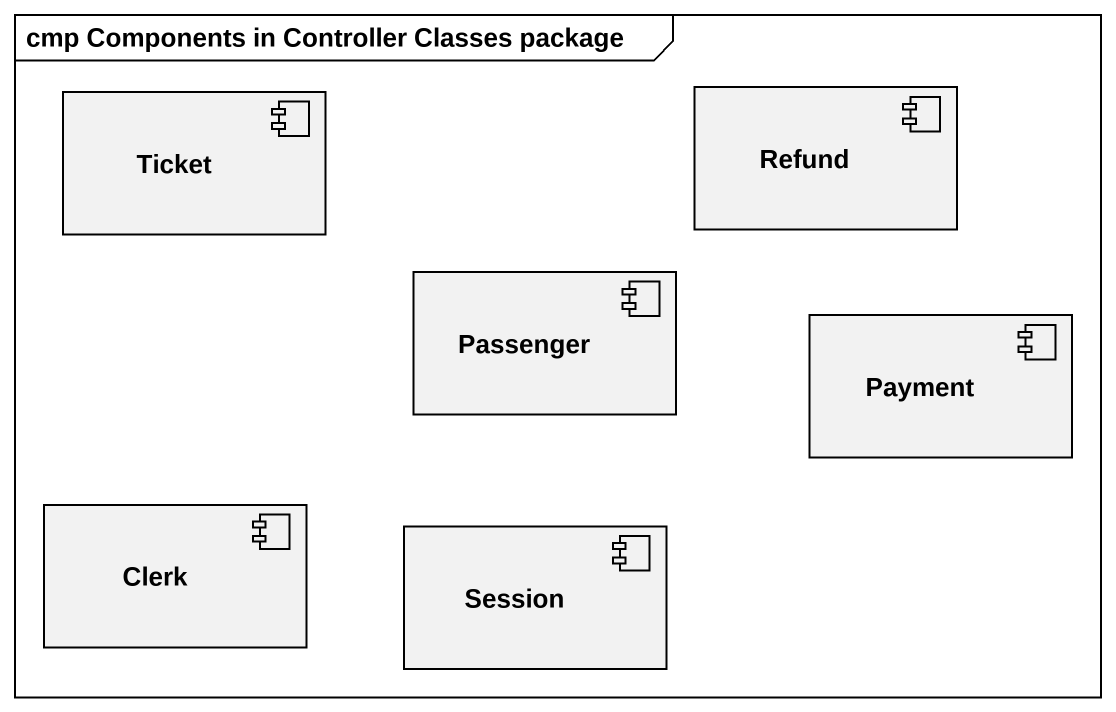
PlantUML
@startuml
mainframe cmp Components in Controller Classes package
component Ticket
component Refund
component Passenger
component Payment
component Clerk
component Session
@enduml
